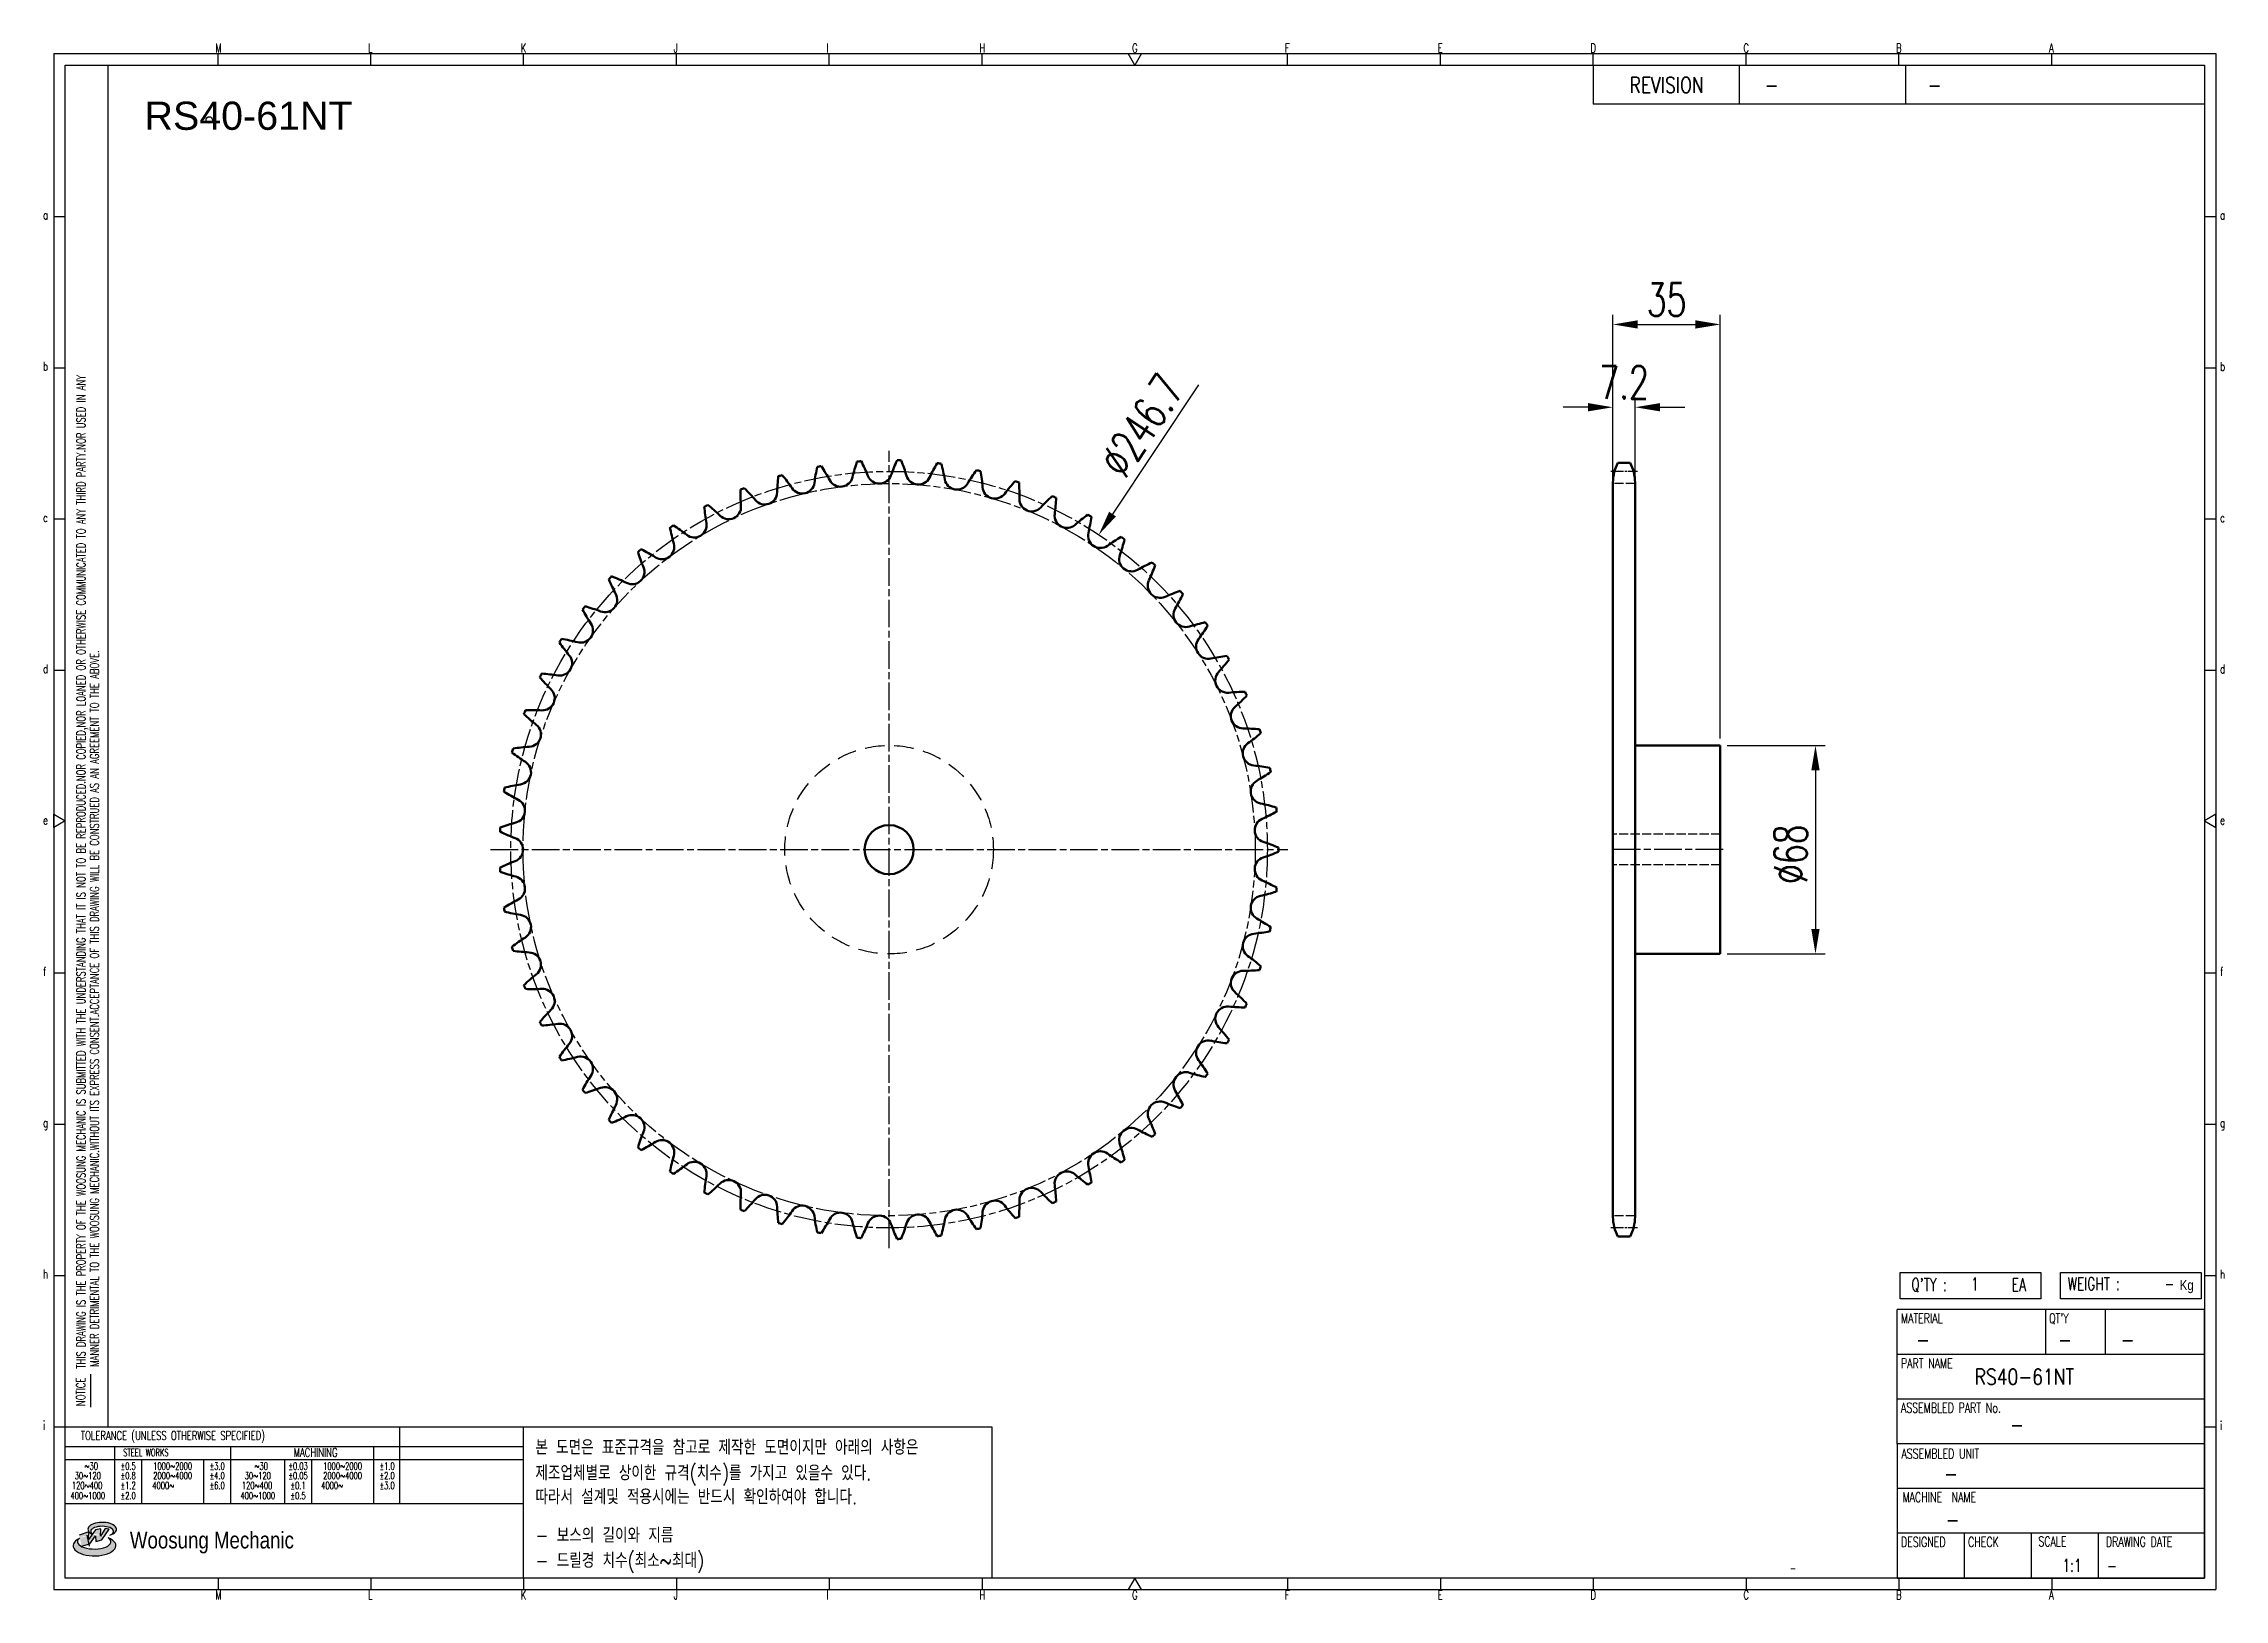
# Model space of a CAD drawing. Header units: millimetres. Extents: x 24040 to 24751, y 28 to 536.
import ezdxf
from ezdxf.enums import TextEntityAlignment as Align

# ---------------------------------------------------------------- set-up
doc = ezdxf.new("R2010")
doc.units = ezdxf.units.MM
for name, pattern in [('AM_ISO02W050', [7.5, 6, -1.5]), ('AM_ISO02W050x2', [3.75, 3, -0.75]), ('AM_ISO08W050', [18, 12, -1.5, 3, -1.5]), ('AM_ISO08W050x2', [9, 6, -0.75, 1.5, -0.75]), ('HIDDEN', [9.525, 6.35, -3.175])]:
    doc.linetypes.add(name, pattern=pattern)
for name, color, linetype, lineweight in [('AM_0N', 7, 'Continuous', 50), ('AM_3N', 6, 'AM_ISO02W050', 25), ('AM_7N', 4, 'AM_ISO08W050', 25)]:
    doc.layers.add(name, color=color, linetype=linetype, lineweight=lineweight)
for name, color, linetype in [('HL', 2, 'HIDDEN'), ('S-DIM', 7, 'Continuous'), ('TITLE', 7, 'Continuous'), ('도면레이아웃', 7, 'Continuous')]:
    doc.layers.add(name, color=color, linetype=linetype)
doc.styles.add('HAN', font='ROMANS.shx', dxfattribs={"width": 0.7, "bigfont": 'whgtxt.shx'})
doc.styles.add('HKD_ST2', font='romans.shx', dxfattribs={"width": 0.7, "height": 4, "bigfont": '@extfont2.shx'})
doc.styles.add('HSG', font='SIMPLEX.shx', dxfattribs={"width": 0.7, "bigfont": 'HSG.shx'})
doc.styles.add('ROMANS', font='romans.shx', dxfattribs={"width": 0.7, "bigfont": 'whgtxt.shx'})
doc.styles.add('SLDTEXTSTYLE4', font='arial.ttf', dxfattribs={"width": 0.8})
doc.styles.get("Standard").update_dxf_attribs({"font": 'arial.ttf'})
doc.dimstyles.new('APP23', dxfattribs={"dimscale": 4.5, "dimtxt": 2.4, "dimasz": 1.8, "dimexe": 0.7, "dimexo": 0.5, "dimgap": 0.6, "dimtad": 1, "dimtoh": 1, "dimdec": 1, "dimrnd": 0.01, "dimzin": 9, "dimdsep": 46, "dimtxsty": 'HSG', "dimcen": 0, "dimclrd": 1, "dimclre": 1, "dimclrt": 256, "dimazin": 2, "dimtp": 1, "dimtm": 1, "dimtfac": 0.5, "dimtdec": 1, "dimtix": 1, "dimtofl": 0, "dimtmove": 0, "dimatfit": 3, "dimfxl": 0, "dimtvp": 1, "dimtolj": 2, "dimlwd": -1, "dimlwe": -1, "dimarcsym": 0})

# ---------------------------------------------------------------- blocks, each defined once
blk = doc.blocks.new('SUYWSHJH')
at = {"layer": '도면레이아웃'}
h = blk.add_hatch(color=10, dxfattribs=at)
h.paths.add_polyline_path([(1.544, 35.177), (1.554, 34.966), (1.779, 35.034), (2.054, 35.422), (1.908, 35.446), (1.728, 35.167), (1.741, 35.439), (1.547, 35.405), (1.292, 35.041), (1.295, 35.33), (0.943, 35.208), (1.03, 34.8), (1.336, 34.885)])
edge = h.paths.add_edge_path()
edge.add_ellipse((1.795, 35.421), major_axis=(-0.53, 0), ratio=0.487785, start_angle=122.36065, end_angle=403.39574)
edge.add_line((1.411, 35.244), (1.419, 35.261))
edge.add_ellipse((1.798, 35.344), major_axis=(-0.423, 0), ratio=0.444396, start_angle=131.58977, end_angle=386.19408, ccw=False)
edge = h.paths.add_edge_path()
edge.add_ellipse((1.512, 34.815), major_axis=(-0.793, 0), ratio=0.480113, start_angle=314.67633, end_angle=590.85213)
edge.add_ellipse((1.501, 34.958), major_axis=(-0.62, 0), ratio=0.43311, start_angle=331.7024, end_angle=574.42495, ccw=False)
for p, q in [((0, 90.118), (80.15, 90.118)), ((0, 90.118), (0, 33.191)), ((6.089, 89.693), (6.089, 90.118)), ((11.753, 89.693), (11.753, 90.118)), ((17.418, 89.693), (17.418, 90.118)), ((23.082, 89.693), (23.082, 90.118)), ((28.746, 89.693), (28.746, 90.118)), ((34.411, 89.693), (34.411, 90.118)), ((45.739, 89.693), (45.739, 90.118)), ((51.404, 89.693), (51.404, 90.118)), ((57.068, 89.693), (57.068, 90.118)), ((62.732, 89.693), (62.732, 90.118)), ((68.397, 89.693), (68.397, 90.118)), ((74.061, 89.693), (74.061, 90.118)), ((80.15, 90.118), (80.15, 33.191)), ((0, 84.085), (0.425, 84.085)), ((79.725, 84.085), (80.15, 84.085)), ((0, 78.478), (0.425, 78.478)), ((79.725, 78.478), (80.15, 78.478)), ((0, 72.87), (0.425, 72.87)), ((79.725, 72.87), (80.15, 72.87)), ((0, 67.262), (0.425, 67.262)), ((79.725, 67.262), (80.15, 67.262)), ((0, 56.047), (0.425, 56.047)), ((79.725, 56.047), (80.15, 56.047)), ((0, 50.439), (0.425, 50.439)), ((79.725, 50.439), (80.15, 50.439)), ((0, 44.832), (0.425, 44.832)), ((79.725, 44.832), (80.15, 44.832)), ((1.377, 39.947), (1.377, 41.174)), ((0, 39.224), (0.425, 39.224)), ((79.725, 39.224), (80.15, 39.224)), ((0, 33.191), (80.15, 33.191)), ((6.089, 33.616), (6.089, 33.191)), ((11.753, 33.616), (11.753, 33.191)), ((17.418, 33.616), (17.418, 33.191)), ((23.082, 33.616), (23.082, 33.191)), ((28.746, 33.616), (28.746, 33.191)), ((34.411, 33.616), (34.411, 33.191)), ((45.739, 33.616), (45.739, 33.191)), ((51.404, 33.616), (51.404, 33.191)), ((57.068, 33.616), (57.068, 33.191)), ((62.732, 33.616), (62.732, 33.191)), ((68.397, 33.616), (68.397, 33.191)), ((74.061, 33.616), (74.061, 33.191))]:
    blk.add_line(p, q)
at = {"color": 2}
for p, q in [((2.017, 39.224), (2.017, 89.693)), ((0.425, 39.224), (17.418, 39.224)), ((12.816, 39.224), (12.816, 36.382)), ((17.418, 33.616), (17.418, 39.224)), ((0.425, 38.487), (17.418, 38.487)), ((0.425, 38.012), (17.418, 38.012)), ((2.257, 38.487), (2.257, 36.382)), ((3.257, 38.012), (3.257, 36.382)), ((5.557, 38.012), (5.557, 36.382)), ((6.557, 38.5), (6.557, 36.382)), ((8.557, 38.012), (8.557, 36.382)), ((9.557, 38.026), (9.557, 36.382)), ((11.857, 38.487), (11.857, 36.382)), ((0.425, 36.382), (17.418, 36.382))]:
    blk.add_line(p, q, dxfattribs=at)
at = {"color": 6, "ltscale": 0.5}
for p, q in [((57.068, 89.693), (57.068, 88.246)), ((62.47, 89.693), (62.47, 88.246)), ((68.635, 89.693), (68.635, 88.246)), ((79.725, 88.246), (57.068, 88.246)), ((68.336, 38.59), (68.336, 43.563)), ((79.725, 43.563), (68.336, 43.563)), ((73.827, 43.563), (73.827, 41.905)), ((76.037, 43.563), (76.037, 41.905)), ((79.725, 38.59), (79.725, 43.563)), ((79.725, 41.905), (68.336, 41.905)), ((79.725, 40.248), (68.336, 40.248)), ((68.336, 38.59), (68.336, 33.616)), ((79.725, 38.59), (68.336, 38.59)), ((79.725, 33.616), (79.725, 38.59)), ((79.725, 36.932), (68.336, 36.932)), ((79.725, 35.274), (68.336, 35.274)), ((70.822, 33.616), (70.822, 35.274)), ((73.309, 33.616), (73.309, 35.274)), ((75.796, 33.616), (75.796, 35.274)), ((68.336, 33.616), (79.725, 33.616))]:
    blk.add_line(p, q, dxfattribs=at)
for points in [[(40.075, 89.693), (39.83, 90.118), (40.32, 90.118)], [(0.425, 89.693), (79.725, 89.693), (79.725, 33.616), (0.425, 33.616)], [(0.425, 61.679), (0, 61.433), (0, 61.924)], [(79.725, 61.679), (80.15, 61.433), (80.15, 61.924)], [(40.075, 33.616), (39.83, 33.191), (40.32, 33.191)]]:
    blk.add_lwpolyline(points, close=True)
at = {"layer": 'TITLE', "color": 20}
for p, q in [((68.449, 43.961), (68.449, 44.936)), ((68.449, 44.936), (73.654, 44.936)), ((73.654, 44.936), (73.654, 43.961)), ((74.39, 43.961), (74.39, 44.936)), ((74.39, 44.936), (79.595, 44.936)), ((79.595, 44.936), (79.595, 43.961)), ((73.654, 43.961), (68.449, 43.961)), ((79.595, 43.961), (74.39, 43.961))]:
    blk.add_line(p, q, dxfattribs=at)
at = {"layer": '도면레이아웃'}
for p, q in [((1.295, 35.33), (0.943, 35.208)), ((1.03, 34.8), (1.336, 34.885)), ((1.224, 35.208), (1.311, 34.8)), ((1.224, 35.208), (1.224, 35.208)), ((1.547, 35.405), (1.292, 35.041)), ((1.292, 35.041), (1.295, 35.33)), ((1.336, 34.885), (1.544, 35.177)), ((1.419, 35.261), (1.411, 35.244)), ((1.544, 35.177), (1.554, 34.966)), ((1.741, 35.439), (1.547, 35.405)), ((1.554, 34.966), (1.779, 35.034)), ((1.908, 35.446), (1.728, 35.167)), ((1.728, 35.167), (1.741, 35.439)), ((1.779, 35.034), (2.054, 35.422)), ((2.054, 35.422), (1.908, 35.446))]:
    blk.add_line(p, q, dxfattribs=at)
for centre, major_axis, ratio, start_param, end_param in [((1.795, 35.421), (-0.53, 0), 0.487785, 2.135596, 7.040584), ((1.512, 34.815), (-0.793, 0), 0.480113, 5.492138, 10.312315), ((1.501, 34.958), (-0.62, 0), 0.43311, 5.789299, 10.025607), ((1.798, 35.344), (-0.423, 0), 0.444396, 2.296675, 6.740358)]:
    blk.add_ellipse(centre, major_axis=major_axis, ratio=ratio, start_param=start_param, end_param=end_param, dxfattribs=at)
at = {"color": 4, "style": 'HKD_ST2', "width": 0.7}
for s, p in [('M', (5.988, 90.164)), ('L', (11.652, 90.164)), ('K', (17.316, 90.164)), ('J', (22.981, 90.164)), ('I', (28.645, 90.164)), ('H', (34.309, 90.164)), ('G', (39.974, 90.164)), ('F', (45.638, 90.164)), ('E', (51.302, 90.164)), ('D', (56.967, 90.164)), ('C', (62.631, 90.164)), ('B', (68.295, 90.164)), ('A', (73.96, 90.164)), ('a', (-0.395, 83.976)), ('a', (80.305, 83.97)), ('b', (-0.395, 78.368)), ('b', (80.305, 78.362)), ('c', (-0.395, 72.76)), ('c', (80.305, 72.754)), ('d', (-0.395, 67.153)), ('d', (80.305, 67.147)), ('e', (-0.395, 61.545)), ('e', (80.305, 61.539)), ('f', (-0.395, 55.937)), ('f', (80.305, 55.931)), ('g', (-0.395, 50.33)), ('g', (80.305, 50.324)), ('h', (-0.395, 44.722)), ('h', (80.305, 44.716)), ('i', (-0.395, 39.114)), ('i', (80.305, 39.108)), ('M', (5.988, 32.824)), ('L', (11.652, 32.824)), ('K', (17.316, 32.824)), ('J', (22.981, 32.824)), ('I', (28.645, 32.824)), ('H', (34.309, 32.824)), ('G', (39.974, 32.824)), ('F', (45.638, 32.824)), ('E', (51.302, 32.824)), ('D', (56.967, 32.824)), ('C', (62.631, 32.824)), ('B', (68.295, 32.824)), ('A', (73.96, 32.824))]:
    blk.add_text(s, height=0.326, dxfattribs=at).set_placement(p)
for s, height, style, width, p in [('REVISION', 0.5806, 'HAN', 0.8, (58.415, 88.664)), ('-', 0.581, 'HAN', 0.8, (63.426, 88.664)), ('-', 0.581, 'HAN', 0.8, (69.468, 88.664)), ("Q'TY : ", 0.4746, 'HKD_ST2', 0.7, (68.857, 44.253)), ('1', 0.475, 'HKD_ST2', 0.7, (71.071, 44.275)), ('EA', 0.4746, 'HKD_ST2', 0.7, (72.578, 44.253)), ('WEIGHT : ', 0.4746, 'HKD_ST2', 0.7, (74.65, 44.286)), ('-', 0.581, 'HAN', 0.8, (69.029, 42.157)), ('-', 0.581, 'HAN', 0.8, (74.289, 42.157)), ('-', 0.581, 'HAN', 0.8, (76.623, 42.157)), ('-', 0.581, 'HAN', 0.8, (72.515, 39.013)), ('-', 0.581, 'HAN', 0.8, (70.067, 37.189)), ('-', 0.581, 'HAN', 0.8, (70.126, 35.48)), ('1:1', 0.4746, 'HKD_ST2', 0.7, (74.458, 33.848)), ('-', 0.475, 'HKD_ST2', 0.7, (76.112, 33.837))]:
    blk.add_text(s, height=height, dxfattribs=dict(style=style, width=width)).set_placement(p)
at = {"color": 6, "style": 'HKD_ST2', "width": 0.7}
for s, p in [(' THIS DRAWING IS THE PROPERTY OF THE WOOSUNG MECHANIC IS SUBMITTED WITH THE UNDERSTANDING THAT IT IS NOT TO BE REPRODUCED.NOR COPIED,NOR LOANED OR OTHERWISE COMMUNICATED TO ANY THIRD PARTY.NOR USED IN ANY', (1.173, 41.217)), ('MANNER DETRIMENTAL TO THE WOOSUNG MECHANIC.WITHOUT ITS EXPRESS CONSENT.ACCEPTANCE OF THIS DRAWING WILL BE CONSTRUED AS AN AGREEMENT TO THE ABOVE.', (1.672, 41.447))]:
    blk.add_text(s, height=0.326266, rotation=90, dxfattribs=at).set_placement(p)
at = {"style": 'HKD_ST2', "width": 0.7}
blk.add_text('-', height=0.475, dxfattribs=at).set_placement((78.613, 44.286), align=Align.RIGHT)
at = {"color": 4, "style": 'HKD_ST2', "width": 0.7}
for s, height, p in [('MATERIAL', 0.3651, (68.474, 43.425)), ("QT'Y", 0.3651, (73.965, 43.425)), ('PART NAME', 0.3651, (68.474, 41.756)), ('ASSEMBLED PART No.', 0.36511, (68.474, 40.109)), ('ASSEMBLED UNIT', 0.36511, (68.49, 38.408)), ('MACHINE  NAME', 0.36511, (68.532, 36.794)), ('DESIGNED', 0.3651, (68.474, 35.136)), ('CHECK', 0.3651, (70.961, 35.136)), ('SCALE', 0.3651, (73.566, 35.153)), ('DRAWING DATE', 0.36511, (76.071, 35.141))]:
    blk.add_text(s, height=height, dxfattribs=at).set_placement(p, align=Align.TOP_LEFT)
at = {"style": 'HKD_ST2', "width": 0.7}
blk.add_text('NOTICE', height=0.3263, rotation=90, dxfattribs=at).set_placement((1.163, 39.988))
for s, height, style, width, p in [('TOLERANCE (UNLESS OTHERWISE SPECIFIED)', 0.32627, 'HKD_ST2', 0.7, (4.417, 38.896)), ('-', 0.326, 'ROMANS', 0.65, (64.469, 33.975))]:
    blk.add_text(s, height=height, dxfattribs=dict(style=style, width=width)).set_placement(p, align=Align.MIDDLE_CENTER)
at = {"color": 4, "style": 'HKD_ST2', "width": 0.7}
for s, height, p in [('STEEL WORKS', 0.26101, (3.416, 38.268)), ('MACHINING', 0.3263, (9.707, 38.27)), ('%%P0.5', 0.261, (2.757, 37.762)), ('%%P0.8', 0.261, (2.757, 37.411)), ('%%P3.0', 0.261, (6.057, 37.762)), ('%%P4.0', 0.261, (6.057, 37.411)), ('%%P0.03', 0.261, (9.057, 37.762)), ('%%P0.05', 0.261, (9.057, 37.411)), ('%%P1.0', 0.261, (12.357, 37.762)), ('%%P2.0', 0.261, (12.357, 37.411)), ('%%P1.2', 0.261, (2.757, 37.045)), ('%%P2.0', 0.261, (2.757, 36.67)), ('%%P6.0', 0.261, (6.057, 37.045)), ('%%P0.1', 0.261, (9.057, 37.045)), ('%%P0.5', 0.261, (9.057, 36.67)), ('%%P3.0', 0.261, (12.357, 37.045))]:
    blk.add_text(s, height=height, dxfattribs=at).set_placement(p, align=Align.MIDDLE)
for s, height, p in [('30%%126120', 0.261, (1.263, 37.411)), ('%%12630', 0.261, (1.389, 37.762)), ('2000%%1264000', 0.26101, (4.407, 37.411)), ('1000%%1262000', 0.26101, (4.407, 37.762)), ('30%%126120', 0.261, (7.563, 37.411)), ('%%12630', 0.261, (7.689, 37.762)), ('2000%%1264000', 0.26101, (10.707, 37.411)), ('1000%%1262000', 0.26101, (10.707, 37.762)), ('400%%1261000', 0.26101, (1.263, 36.67)), ('120%%126400', 0.26101, (1.237, 37.045)), ('4000%%126', 0.261, (4.061, 37.045)), ('400%%1261000', 0.26101, (7.563, 36.67)), ('120%%126400', 0.26101, (7.537, 37.045)), ('4000%%126', 0.261, (10.321, 37.045))]:
    blk.add_text(s, height=height, dxfattribs=at).set_placement(p, align=Align.MIDDLE_CENTER)
at = {"color": 1, "style": 'SLDTEXTSTYLE4', "width": 0.8}
blk.add_text('Woosung Mechanic', height=0.61957, dxfattribs=at).set_placement((2.822, 34.711))
at = {"layer": 'TITLE', "width": 0.8}
blk.add_text('Kg', height=0.3789, dxfattribs=at).set_placement((78.807, 44.286))
blk = doc.blocks.new('*D2')
at = {"layer": 'Defpoints', "color": 0, "transparency": 16777216}
for p in [(24383.63, 375.58), (24246.89, 170.23)]:
    blk.add_point(p, dxfattribs=at)
at = {"layer": 'S-DIM', "color": 1, "transparency": 16777216}
blk.add_line((24416.15, 424.42), (24388.12, 382.32), dxfattribs=at)
blk.add_solid([(24387, 383.07), (24389.24, 381.57), (24383.63, 375.58)], dxfattribs=at)
at = {"layer": 'S-DIM', "transparency": 16777216, "insert": (24397.64, 411.23), "char_height": 10.8, "attachment_point": 5, "rotation": 56.34057, "style": 'HSG'}
blk.add_mtext('\\A2;∅246.7', dxfattribs=at)
blk = doc.blocks.new('*D3')
at = {"layer": 'Defpoints', "color": 0, "transparency": 16777216}
for p in [(24558.51, 417.16), (24551.31, 392.28), (24558.51, 392.28)]:
    blk.add_point(p, dxfattribs=at)
at = {"layer": 'S-DIM', "color": 1, "transparency": 16777216}
for p, q in [((24551.31, 394.53), (24551.31, 420.31)), ((24558.51, 394.53), (24558.51, 420.31)), ((24543.21, 417.16), (24535.11, 417.16)), ((24566.61, 417.16), (24574.71, 417.16))]:
    blk.add_line(p, q, dxfattribs=at)
for points in [[(24543.21, 418.51), (24543.21, 415.81), (24551.31, 417.16)], [(24566.61, 418.51), (24566.61, 415.81), (24558.51, 417.16)]]:
    blk.add_solid(points, dxfattribs=at)
at = {"layer": 'S-DIM', "transparency": 16777216, "insert": (24554.91, 425.26), "char_height": 10.8, "attachment_point": 5, "style": 'HSG'}
blk.add_mtext('\\A2;7.2', dxfattribs=at)
blk = doc.blocks.new('*D4')
at = {"layer": 'Defpoints', "color": 0, "transparency": 16777216}
for p in [(24586.31, 444.16), (24551.31, 392.28), (24586.31, 306.9)]:
    blk.add_point(p, dxfattribs=at)
at = {"layer": 'S-DIM', "color": 1, "transparency": 16777216}
for p, q in [((24551.31, 394.53), (24551.31, 447.31)), ((24559.41, 444.16), (24578.21, 444.16)), ((24586.31, 309.15), (24586.31, 447.31))]:
    blk.add_line(p, q, dxfattribs=at)
for points in [[(24559.41, 445.51), (24559.41, 442.81), (24551.31, 444.16)], [(24578.21, 445.51), (24578.21, 442.81), (24586.31, 444.16)]]:
    blk.add_solid(points, dxfattribs=at)
at = {"layer": 'S-DIM', "transparency": 16777216, "insert": (24568.81, 452.26), "char_height": 10.8, "attachment_point": 5, "style": 'HSG'}
blk.add_mtext('\\A2;35', dxfattribs=at)
blk = doc.blocks.new('*D5')
at = {"layer": 'Defpoints', "color": 0, "transparency": 16777216}
for p in [(24586.31, 306.9), (24586.31, 238.9), (24617.35, 238.9)]:
    blk.add_point(p, dxfattribs=at)
at = {"layer": 'S-DIM', "color": 1, "transparency": 16777216}
for p, q in [((24588.56, 306.9), (24620.5, 306.9)), ((24617.35, 298.8), (24617.35, 247)), ((24588.56, 238.9), (24620.5, 238.9))]:
    blk.add_line(p, q, dxfattribs=at)
for points in [[(24616, 298.8), (24618.7, 298.8), (24617.35, 306.9)], [(24616, 247), (24618.7, 247), (24617.35, 238.9)]]:
    blk.add_solid(points, dxfattribs=at)
at = {"layer": 'S-DIM', "transparency": 16777216, "insert": (24609.25, 271.42), "char_height": 10.8, "attachment_point": 5, "rotation": 90, "style": 'HSG'}
blk.add_mtext('\\A2;%%c68', dxfattribs=at)

msp = doc.modelspace()

# ---------------------------------------------------------------- linework, layer by layer
at = {"color": 4}
msp.add_lwpolyline([(24196.08, 84.73), (24348.8, 84.73), (24348.8, 35.39), (24196.08, 35.39)], close=True, dxfattribs=at)
msp.add_circle((24093.57, 510.83), 1.06)
at = {"layer": 'AM_0N'}
for p, q in [((24552.93, 399.06), (24556.9, 399.06)), ((24551.31, 392.66), (24551.31, 153.15)), ((24558.51, 392.66), (24558.51, 153.15)), ((24558.51, 306.9), (24586.31, 306.9)), ((24586.31, 306.9), (24586.31, 238.9)), ((24558.51, 238.9), (24586.31, 238.9)), ((24552.93, 146.75), (24556.9, 146.75))]:
    msp.add_line(p, q, dxfattribs=at)
msp.add_circle((24315.26, 272.9), 8, dxfattribs=at)
for centre, radius, start, end in [((24361.8, 380.46), 60.1, 161.55978, 166.63934), ((24315.26, 272.9), 127, 94.11994, 94.73251), ((24252.73, 372.02), 60.1, 22.21311, 27.29268), ((24372.61, 375.1), 60.1, 155.65814, 160.7377), ((24315.26, 272.9), 127, 88.2183, 88.83088), ((24263.25, 377.92), 60.1, 16.31148, 21.39104), ((24382.82, 368.67), 60.1, 149.7565, 154.83607), ((24315.26, 272.9), 127, 82.31667, 82.92924), ((24274.32, 382.71), 60.1, 10.40984, 15.4894), ((24564.81, 392.66), 13.5, 151.70092, 180), ((24545.01, 392.66), 13.5, 0, 28.29908), ((24338.82, 387.7), 60.1, 173.36306, 178.44262), ((24315.26, 272.9), 127, 105.92322, 106.53579), ((24233.78, 357.13), 60.1, 34.01639, 39.09596), ((24286.92, 393), 4.01, 214.01639, 352.54098), ((24350.49, 384.67), 60.1, 167.46142, 172.54098), ((24315.26, 272.9), 127, 100.02158, 100.63415), ((24242.87, 365.06), 60.1, 28.11475, 33.19432), ((24299.42, 395.27), 4.01, 208.11475, 346.63934), ((24312.09, 396.26), 4.01, 202.21311, 340.7377), ((24324.79, 395.93), 4.01, 196.31148, 334.83607), ((24337.38, 394.3), 4.01, 190.40984, 328.93443), ((24392.3, 361.21), 60.1, 143.85486, 148.93443), ((24315.26, 272.9), 127, 76.41503, 77.0276), ((24285.83, 386.34), 60.1, 4.5082, 9.58776), ((24400.98, 352.82), 60.1, 137.95322, 143.03279), ((24315.26, 272.9), 127, 70.51339, 71.12596), ((24297.65, 388.76), 60.1, 358.60656, 3.68612), ((24315.26, 272.9), 127, 117.7265, 118.33907), ((24314.84, 390.09), 60.1, 185.16634, 190.2459), ((24218.27, 338.68), 60.1, 45.81967, 50.89924), ((24262.95, 384.66), 4.01, 225.81967, 4.34426), ((24315.26, 272.9), 127, 111.82486, 112.43743), ((24326.89, 389.52), 60.1, 179.2647, 184.34426), ((24225.55, 348.3), 60.1, 39.91803, 44.9976), ((24274.72, 389.45), 4.01, 219.91803, 358.44262), ((24349.75, 391.38), 4.01, 184.5082, 323.03279), ((24361.75, 387.21), 4.01, 178.60656, 317.13115), ((24408.74, 343.59), 60.1, 132.05158, 137.13115), ((24315.26, 272.9), 127, 64.61175, 65.22432), ((24309.66, 389.96), 60.1, 352.70492, 357.78448), ((24315.26, 272.9), 127, 123.62814, 124.24071), ((24302.79, 389.43), 60.1, 191.06798, 196.14754), ((24212.02, 328.36), 60.1, 51.72131, 56.80088), ((24251.74, 378.69), 4.01, 231.72131, 10.2459), ((24373.25, 381.82), 4.01, 172.70492, 311.22951), ((24415.51, 333.6), 60.1, 126.14994, 131.22951), ((24315.26, 272.9), 127, 58.71011, 59.32268), ((24321.72, 389.92), 60.1, 346.80328, 351.88284), ((24315.26, 272.9), 127, 129.52978, 130.14235), ((24290.87, 387.53), 60.1, 196.96962, 202.04918), ((24206.87, 317.45), 60.1, 57.62295, 62.70251), ((24241.2, 371.6), 4.01, 237.62295, 16.14754), ((24384.14, 375.28), 4.01, 166.80328, 305.32787), ((24421.22, 322.97), 60.1, 120.2483, 125.32787), ((24333.72, 388.63), 60.1, 340.90164, 345.9812), ((24315.26, 272.9), 127, 52.80847, 53.42104), ((24231.45, 363.46), 4.01, 243.52459, 22.04918), ((24394.31, 367.65), 4.01, 160.90164, 299.42623), ((24425.81, 311.81), 60.1, 114.34667, 119.42623), ((24345.52, 386.12), 60.1, 335, 340.07956), ((24315.26, 272.9), 127, 46.90683, 47.5194), ((24222.58, 354.36), 4.01, 249.42623, 27.95082), ((24315.26, 272.9), 127, 135.43142, 136.04399), ((24279.22, 384.41), 60.1, 202.87126, 207.95082), ((24202.86, 306.07), 60.1, 63.52459, 68.60415), ((24403.63, 359.02), 4.01, 155, 293.52459), ((24429.22, 300.24), 60.1, 108.44503, 113.52459), ((24357, 382.41), 60.1, 329.09836, 334.17792), ((24315.26, 272.9), 127, 41.00519, 41.61776), ((24315.26, 272.9), 127, 141.33306, 141.94563), ((24267.94, 380.12), 60.1, 208.77289, 213.85246), ((24200.05, 294.33), 60.1, 69.42623, 74.50579), ((24412.02, 349.48), 4.01, 149.09836, 287.62295), ((24315.26, 272.9), 127, 147.2347, 147.84727), ((24198.45, 282.37), 60.1, 75.32787, 80.40743), ((24214.69, 344.4), 4.01, 255.32787, 33.85246), ((24431.43, 288.37), 60.1, 102.54339, 107.62295), ((24419.38, 339.13), 4.01, 143.19672, 281.72131), ((24368.04, 377.54), 60.1, 323.19672, 328.27629), ((24315.26, 272.9), 127, 35.10355, 35.71612), ((24207.88, 333.68), 4.01, 261.22951, 39.7541), ((24257.17, 374.68), 60.1, 214.67453, 219.7541), ((24432.4, 276.35), 60.1, 96.64175, 101.72131), ((24378.52, 371.56), 60.1, 317.29508, 322.37465), ((24315.26, 272.9), 127, 29.20191, 29.81448), ((24315.26, 272.9), 127, 153.13634, 153.74891), ((24247.01, 368.17), 60.1, 220.57617, 225.65574), ((24198.1, 270.31), 60.1, 81.22951, 86.30907), ((24425.63, 328.07), 4.01, 137.29508, 275.81967), ((24202.2, 322.32), 4.01, 267.13115, 45.65574), ((24432.14, 264.29), 60.1, 90.74011, 95.81967), ((24388.33, 364.53), 60.1, 311.39344, 316.47301), ((24315.26, 272.9), 127, 23.30027, 23.91284), ((24315.26, 272.9), 127, 159.03798, 159.65055), ((24237.58, 360.65), 60.1, 226.47781, 231.55738), ((24198.99, 258.28), 60.1, 87.13115, 92.21071), ((24197.72, 310.43), 4.01, 273.03279, 51.55738), ((24430.72, 316.43), 4.01, 131.39344, 269.91803), ((24315.26, 272.9), 127, 164.93962, 165.55219), ((24201.11, 246.4), 60.1, 93.03279, 98.11235), ((24434.59, 304.33), 4.01, 125.4918, 264.01639), ((24430.63, 252.31), 60.1, 84.83847, 89.91803), ((24397.36, 356.53), 60.1, 305.4918, 310.57137), ((24315.26, 272.9), 127, 17.39863, 18.0112), ((24228.97, 352.2), 60.1, 232.37945, 237.45902), ((24194.48, 298.14), 4.01, 278.93443, 57.45902), ((24427.9, 240.56), 60.1, 78.93683, 84.01639), ((24315.26, 272.9), 127, 11.49699, 12.10956), ((24315.26, 272.9), 127, 170.84126, 171.45383), ((24221.27, 342.9), 60.1, 238.28109, 243.36066), ((24204.44, 234.81), 60.1, 98.93443, 104.01399), ((24437.18, 291.89), 4.01, 119.59016, 258.11475), ((24405.52, 347.65), 60.1, 299.59016, 304.66973), ((24192.52, 285.59), 4.01, 284.83607, 63.36066), ((24423.98, 229.15), 60.1, 73.03519, 78.11475), ((24412.73, 337.97), 60.1, 293.68852, 298.76809), ((24315.26, 272.9), 127, 5.59535, 6.20792), ((24315.26, 272.9), 127, 176.7429, 177.35547), ((24214.57, 332.87), 60.1, 244.18273, 249.2623), ((24208.94, 223.61), 60.1, 104.83607, 109.91563), ((24438.49, 279.26), 4.01, 113.68852, 252.21311), ((24191.87, 272.9), 4.01, 290.7377, 69.2623), ((24438.49, 266.55), 4.01, 107.78689, 246.31148), ((24418.9, 218.2), 60.1, 67.13355, 72.21311), ((24418.9, 327.6), 60.1, 287.78689, 292.86645), ((24315.26, 272.9), 127, 359.69371, 0.30629), ((24214.57, 212.94), 60.1, 110.7377, 115.81727), ((24315.26, 272.9), 127, 182.64453, 183.2571), ((24208.94, 322.2), 60.1, 250.08437, 255.16393), ((24192.52, 260.22), 4.01, 296.63934, 75.16393), ((24221.27, 202.91), 60.1, 116.63934, 121.71891), ((24437.18, 253.92), 4.01, 101.88525, 240.40984), ((24423.98, 316.66), 60.1, 281.88525, 286.96481), ((24412.73, 207.84), 60.1, 61.23191, 66.31148), ((24315.26, 272.9), 127, 353.79208, 354.40465), ((24315.26, 272.9), 127, 188.54617, 189.15874), ((24204.44, 311), 60.1, 255.98601, 261.06557), ((24194.48, 247.66), 4.01, 302.54098, 81.06557), ((24405.52, 198.16), 60.1, 55.33027, 60.40984), ((24228.97, 193.61), 60.1, 122.54098, 127.62055), ((24434.59, 241.48), 4.01, 95.98361, 234.5082), ((24427.9, 305.25), 60.1, 275.98361, 281.06317), ((24315.26, 272.9), 127, 347.89044, 348.50301), ((24315.26, 272.9), 127, 194.44781, 195.06038), ((24201.11, 299.41), 60.1, 261.88765, 266.96721), ((24197.72, 235.38), 4.01, 308.44262, 86.96721), ((24397.36, 189.28), 60.1, 49.42863, 54.5082), ((24315.26, 272.9), 127, 341.9888, 342.60137), ((24237.58, 185.16), 60.1, 128.44262, 133.52219), ((24315.26, 272.9), 127, 200.34945, 200.96202), ((24430.72, 229.38), 4.01, 90.08197, 228.60656), ((24430.63, 293.49), 60.1, 270.08197, 275.16153), ((24198.99, 287.53), 60.1, 267.78929, 272.86885), ((24247.01, 177.64), 60.1, 134.34426, 139.42383), ((24202.2, 223.49), 4.01, 314.34426, 92.86885), ((24425.63, 217.74), 4.01, 84.18033, 222.70492), ((24432.14, 281.52), 60.1, 264.18033, 269.25989), ((24388.33, 181.28), 60.1, 43.52699, 48.60656), ((24315.26, 272.9), 127, 336.08716, 336.69973), ((24315.26, 272.9), 127, 206.25109, 206.86366), ((24198.1, 275.5), 60.1, 273.69093, 278.77049), ((24207.88, 212.13), 4.01, 320.2459, 98.77049), ((24378.52, 174.25), 60.1, 37.62535, 42.70492), ((24257.17, 171.13), 60.1, 140.2459, 145.32547), ((24419.38, 206.68), 4.01, 78.27869, 216.80328), ((24432.4, 269.46), 60.1, 258.27869, 263.35825), ((24315.26, 272.9), 127, 330.18552, 330.79809), ((24315.26, 272.9), 127, 212.15273, 212.7653), ((24198.45, 263.43), 60.1, 279.59257, 284.67213), ((24214.69, 201.41), 4.01, 326.14754, 104.67213), ((24267.94, 165.69), 60.1, 146.14754, 151.22711), ((24412.02, 196.33), 4.01, 72.37705, 210.90164), ((24431.43, 257.43), 60.1, 252.37705, 257.45661), ((24368.04, 168.27), 60.1, 31.72371, 36.80328), ((24315.26, 272.9), 127, 324.28388, 324.89645), ((24315.26, 272.9), 127, 218.05437, 218.66694), ((24200.05, 251.47), 60.1, 285.49421, 290.57377), ((24222.58, 191.45), 4.01, 332.04918, 110.57377), ((24357, 163.4), 60.1, 25.82208, 30.90164), ((24279.22, 161.39), 60.1, 152.04918, 157.12874), ((24202.86, 239.74), 60.1, 291.39585, 296.47541), ((24231.45, 182.35), 4.01, 337.95082, 116.47541), ((24403.63, 186.78), 4.01, 66.47541, 205), ((24345.52, 159.69), 60.1, 19.92044, 25), ((24429.22, 245.57), 60.1, 246.47541, 251.55497), ((24315.26, 272.9), 127, 318.38224, 318.99481), ((24315.26, 272.9), 127, 223.95601, 224.56858), ((24290.87, 158.28), 60.1, 157.95082, 163.03038), ((24241.2, 174.21), 4.01, 343.85246, 122.37705), ((24394.31, 178.15), 4.01, 60.57377, 199.09836), ((24425.81, 234), 60.1, 240.57377, 245.65333), ((24315.26, 272.9), 127, 312.4806, 313.09317), ((24315.26, 272.9), 127, 229.85765, 230.47022), ((24206.87, 228.36), 60.1, 297.29749, 302.37705), ((24302.79, 156.38), 60.1, 163.85246, 168.93202), ((24251.74, 167.12), 4.01, 349.7541, 128.27869), ((24384.14, 170.53), 4.01, 54.67213, 193.19672), ((24421.22, 222.84), 60.1, 234.67213, 239.7517), ((24333.72, 157.18), 60.1, 14.0188, 19.09836), ((24315.26, 272.9), 127, 306.57896, 307.19153), ((24315.26, 272.9), 127, 235.75929, 236.37186), ((24212.02, 217.45), 60.1, 303.19912, 308.27869), ((24314.84, 155.71), 60.1, 169.7541, 174.83366), ((24218.27, 207.13), 60.1, 309.10076, 314.18033), ((24262.95, 161.15), 4.01, 355.65574, 134.18033), ((24373.25, 163.99), 4.01, 48.77049, 187.29508), ((24415.51, 212.21), 60.1, 228.77049, 233.85006), ((24315.26, 272.9), 127, 300.67732, 301.28989), ((24321.72, 155.89), 60.1, 8.11716, 13.19672), ((24315.26, 272.9), 127, 241.66093, 242.2735), ((24326.89, 156.29), 60.1, 175.65574, 180.7353), ((24225.55, 197.51), 60.1, 315.0024, 320.08197), ((24274.72, 156.36), 4.01, 1.55738, 140.08197), ((24338.82, 158.11), 60.1, 181.55738, 186.63694), ((24286.92, 152.81), 4.01, 7.45902, 145.98361), ((24349.75, 154.43), 4.01, 36.96721, 175.4918), ((24400.98, 192.99), 60.1, 216.96721, 222.04678), ((24297.65, 157.04), 60.1, 356.31388, 1.39344), ((24361.75, 158.6), 4.01, 42.86885, 181.39344), ((24408.74, 202.22), 60.1, 222.86885, 227.94842), ((24315.26, 272.9), 127, 294.77568, 295.38825), ((24309.66, 155.85), 60.1, 2.21552, 7.29508), ((24315.26, 272.9), 127, 247.56257, 248.17514), ((24315.26, 272.9), 127, 253.46421, 254.07678), ((24233.78, 188.68), 60.1, 320.90404, 325.98361), ((24350.49, 161.14), 60.1, 187.45902, 192.53858), ((24242.87, 180.75), 60.1, 326.80568, 331.88525), ((24299.42, 150.53), 4.01, 13.36066, 151.88525), ((24361.8, 165.35), 60.1, 193.36066, 198.44022), ((24252.73, 173.79), 60.1, 332.70732, 337.78689), ((24312.09, 149.55), 4.01, 19.2623, 157.78689), ((24372.61, 170.71), 60.1, 199.2623, 204.34186), ((24263.25, 167.89), 60.1, 338.60896, 343.68852), ((24324.79, 149.88), 4.01, 25.16393, 163.68852), ((24382.82, 177.14), 60.1, 205.16393, 210.2435), ((24274.32, 163.1), 60.1, 344.5106, 349.59016), ((24337.38, 151.51), 4.01, 31.06557, 169.59016), ((24392.3, 184.6), 60.1, 211.06557, 216.14514), ((24315.26, 272.9), 127, 282.9724, 283.58497), ((24285.83, 159.47), 60.1, 350.41224, 355.4918), ((24315.26, 272.9), 127, 288.87404, 289.48661), ((24564.81, 153.15), 13.5, 180, 208.29908), ((24545.01, 153.15), 13.5, 331.70092, 0), ((24315.26, 272.9), 127, 259.36585, 259.97842), ((24315.26, 272.9), 127, 265.26749, 265.88006), ((24315.26, 272.9), 127, 271.16912, 271.7817), ((24315.26, 272.9), 127, 277.07076, 277.68333)]:
    msp.add_arc(centre, radius, start, end, dxfattribs=at)
at = {"layer": 'AM_3N', "linetype": 'AM_ISO02W050x2'}
for p, q in [((24558.51, 392.28), (24551.31, 392.28)), ((24558.51, 153.53), (24551.31, 153.53))]:
    msp.add_line(p, q, dxfattribs=at)
at = {"layer": 'AM_3N', "color": 2, "linetype": 'AM_ISO02W050x2'}
for p, q in [((24586.31, 277.9), (24551.31, 277.9)), ((24586.31, 267.9), (24551.31, 267.9))]:
    msp.add_line(p, q, dxfattribs=at)
at = {"layer": 'AM_7N', "linetype": 'AM_ISO08W050x2', "ltscale": 1.5}
for p, q in [((24315.26, 142.91), (24315.26, 402.9)), ((24185.26, 272.9), (24445.26, 272.9)), ((24587.25, 272.9), (24550.55, 272.9))]:
    msp.add_line(p, q, dxfattribs=at)
at = {"layer": 'AM_7N', "linetype": 'AM_ISO08W050x2', "ltscale": 0.5}
for p, q in [((24559.28, 396.26), (24550.55, 396.26)), ((24559.28, 149.55), (24550.55, 149.55))]:
    msp.add_line(p, q, dxfattribs=at)
at = {"layer": 'AM_7N', "linetype": 'AM_ISO08W050x2', "ltscale": 1.5}
for radius in [123.35, 119.38]:
    msp.add_circle((24315.26, 272.9), radius, dxfattribs=at)
at = {"layer": 'HL'}
msp.add_circle((24315.26, 272.9), 34, dxfattribs=at)

# ---------------------------------------------------------------- block references
at = {"xscale": 8.797325011040945, "yscale": 8.797325011040945, "zscale": 8.797325011040945}
msp.add_blockref('SUYWSHJH', (24042.85, -260.34), dxfattribs=at)

# ---------------------------------------------------------------- texts
at = {"color": 2}
msp.add_text('RS40-61NT', height=9.192, dxfattribs=at).set_placement((24072.47, 507.62))
at = {"style": 'HAN', "width": 0.8}
msp.add_text('RS40-61NT', height=5.108, dxfattribs=at).set_placement((24669.28, 98.46))
at = {"color": 4, "style": 'HAN', "width": 0.8}
for s, p in [('본 도면은 표준규격을 참고로 제작한 도면이지만 아래의 사항은', (24199.91, 75.59)), ('제조업체별로 상이한 규격(치수)를 가지고 있을수 있다.', (24199.91, 67.22)), ('따라서 설계및 적용시에는 반드시 확인하여야 합니다.', (24199.91, 59.44)), ('- 보스의 길이와 지름', (24199.91, 46.91)), ('- 드릴경 치수(최소~최대)', (24199.91, 38.68))]:
    msp.add_text(s, height=4.8329, dxfattribs=at).set_placement(p)

# ---------------------------------------------------------------- dimensions: what is measured, and where the dimension line sits
at = {"layer": 'S-DIM'}
dim = msp.add_linear_dim(base=(24586.31, 444.16), p1=(24551.31, 392.28), p2=(24586.31, 306.9), dimstyle='APP23', dxfattribs=at)
dim.commit()
dim.dimension.update_dxf_attribs({"geometry": '*D4', "text_midpoint": (24568.81, 452.26)})
at = {"layer": 'S-DIM', "color": 3}
dim = msp.add_diameter_dim_2p(p1=(24246.89, 170.23), p2=(24383.63, 375.58), dimstyle='APP23', dxfattribs=at)
dim.commit()
dim.dimension.update_dxf_attribs({"geometry": '*D2', "text_midpoint": (24397.64, 411.23)})
at = {"layer": 'S-DIM'}
dim = msp.add_linear_dim(base=(24558.51, 417.16), p1=(24551.31, 392.28), p2=(24558.51, 392.28), dimstyle='APP23', dxfattribs=at)
dim.commit()
dim.dimension.update_dxf_attribs({"geometry": '*D3', "text_midpoint": (24554.91, 417.16), "dimtype": 128})
dim = msp.add_linear_dim(base=(24617.35, 238.9), p1=(24586.31, 306.9), p2=(24586.31, 238.9), angle=90, text='%%c<>', dimstyle='APP23', dxfattribs=at)
dim.commit()
dim.dimension.update_dxf_attribs({"geometry": '*D5', "text_midpoint": (24617.35, 271.42), "dimtype": 128})

doc.saveas('drawing.dxf')
